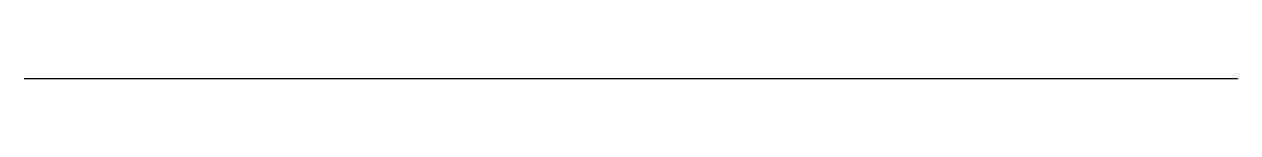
# Model space of a CAD drawing. Header units: metres. Extents: x -1 to 83, y -40 to -40.
import ezdxf

# ---------------------------------------------------------------- set-up
doc = ezdxf.new("R2010")
doc.units = ezdxf.units.M

msp = doc.modelspace()

# ---------------------------------------------------------------- linework, layer by layer
msp.add_lwpolyline([(-1, -40), (83, -40)])

doc.saveas('drawing.dxf')
